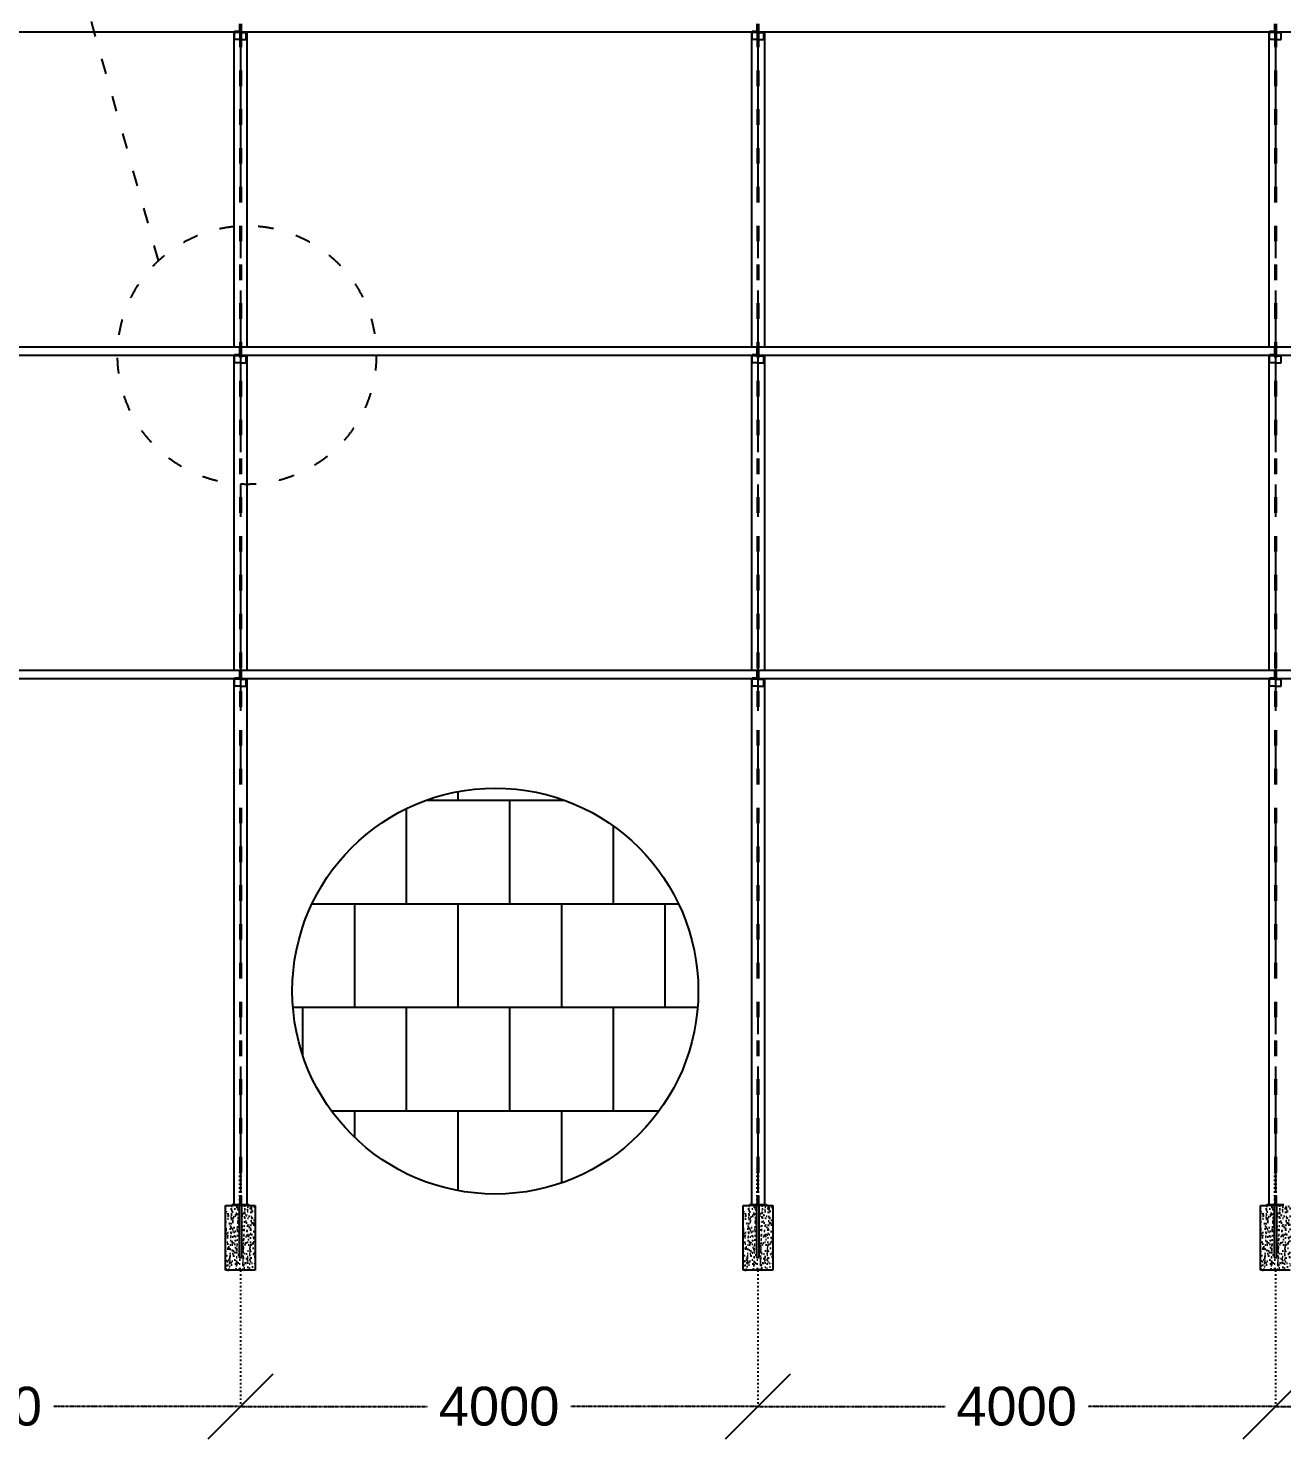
# Model space of a CAD drawing. Header units: inches. Extents: x -15 to 1885144, y -42615 to 866270.
# Drawn here: x 1666394 to 1676084, y 101029 to 111935 of the extents above; entities that cross this region are included whole.
import ezdxf

# ---------------------------------------------------------------- set-up
doc = ezdxf.new("R2010")
doc.units = ezdxf.units.IN
doc.header["$LTSCALE"] = 100
doc.header["$MEASUREMENT"] = 0
for name, pattern in [('CENTER', [2, 1.25, -0.25, 0.25, -0.25]), ('dash line', [30, 12, -18]), ('PHANTOM2', [1.25, 0.625, -0.125, 0.125, -0.125, 0.125, -0.125])]:
    doc.linetypes.add(name, pattern=pattern)
for name, color, linetype in [('axis', 8, 'PHANTOM2'), ('bolt', 1, 'Continuous'), ('dimensions', 10, 'PHANTOM2'), ('layout', 7, 'Continuous'), ('pedestal', 9, 'Continuous'), ('purlins', 4, 'Continuous'), ('sections', 3, 'Continuous'), ('text', 3, 'Continuous')]:
    doc.layers.add(name, color=color, linetype=linetype)
doc.styles.get("Standard").update_dxf_attribs({"font": 'arial.ttf'})
doc.dimstyles.new('Dim_1', dxfattribs={"dimtxt": 300, "dimasz": 500, "dimexe": 0.0625, "dimexo": 0.0625, "dimgap": 100, "dimtad": 0, "dimtih": 1, "dimtoh": 1, "dimdec": 0, "dimzin": 0, "dimdsep": 46, "dimtxsty": 'Standard', "dimblk": 'OBLIQUE', "dimcen": 0.09, "dimclrd": 256, "dimclre": 256, "dimclrt": 256, "dimadec": 0, "dimazin": 0, "dimtm": 1e-09, "dimtfac": 1, "dimtdec": 0, "dimtofl": 0, "dimtmove": 0, "dimatfit": 3, "dimfxl": 1, "dimtfillclr": 256, "dimtolj": 1, "dimtzin": 0, "dimlwe": -1, "dimarcsym": 0})

# ---------------------------------------------------------------- blocks, each defined once
blk = doc.blocks.new('_Oblique')
at = {"color": 0, "linetype": 'ByBlock', "lineweight": -2}
blk.add_line((-0.5, -0.5), (0.5, 0.5), dxfattribs=at)
blk = doc.blocks.new('*D1439')
at = {"layer": 'Defpoints', "color": 0, "ltscale": 0.01, "transparency": 16777216}
for p in [(1664034, 102331), (1668034, 102331), (1668034, 101279)]:
    blk.add_point(p, dxfattribs=at)
at = {"layer": 'dimensions', "linetype": 'dash line', "ltscale": 0.01, "transparency": 16777216}
for p, q in [((1664034, 102331), (1664034, 101279)), ((1668034, 102331), (1668034, 101279))]:
    blk.add_line(p, q, dxfattribs=at)
at = {"layer": 'dimensions', "lineweight": -2, "ltscale": 0.01, "transparency": 16777216}
for p, q in [((1664034, 101279), (1665481, 101279)), ((1668034, 101279), (1666588, 101279))]:
    blk.add_line(p, q, dxfattribs=at)
at = {"layer": 'dimensions', "lineweight": -2, "ltscale": 0.01, "transparency": 16777216, "xscale": 500, "yscale": 500, "zscale": 500, "rotation": 180}
blk.add_blockref('_Oblique', (1664034, 101279), dxfattribs=at)
at = {"layer": 'dimensions', "lineweight": -2, "ltscale": 0.01, "transparency": 16777216, "xscale": 500, "yscale": 500, "zscale": 500}
blk.add_blockref('_Oblique', (1668034, 101279), dxfattribs=at)
at = {"layer": 'dimensions', "ltscale": 0.01, "transparency": 16777216, "insert": (1666034, 101279), "char_height": 300, "attachment_point": 5}
blk.add_mtext('\\A1;4000', dxfattribs=at)
blk = doc.blocks.new('*D1440')
at = {"layer": 'Defpoints', "color": 0, "ltscale": 0.01, "transparency": 16777216}
for p in [(1668034, 102331), (1672034, 102331), (1672034, 101279)]:
    blk.add_point(p, dxfattribs=at)
at = {"layer": 'dimensions', "linetype": 'dash line', "ltscale": 0.01, "transparency": 16777216}
for p, q in [((1668034, 102331), (1668034, 101279)), ((1672034, 102331), (1672034, 101279))]:
    blk.add_line(p, q, dxfattribs=at)
at = {"layer": 'dimensions', "lineweight": -2, "ltscale": 0.01, "transparency": 16777216}
for p, q in [((1668034, 101279), (1669481, 101279)), ((1672034, 101279), (1670588, 101279))]:
    blk.add_line(p, q, dxfattribs=at)
at = {"layer": 'dimensions', "lineweight": -2, "ltscale": 0.01, "transparency": 16777216, "xscale": 500, "yscale": 500, "zscale": 500, "rotation": 180}
blk.add_blockref('_Oblique', (1668034, 101279), dxfattribs=at)
at = {"layer": 'dimensions', "lineweight": -2, "ltscale": 0.01, "transparency": 16777216, "xscale": 500, "yscale": 500, "zscale": 500}
blk.add_blockref('_Oblique', (1672034, 101279), dxfattribs=at)
at = {"layer": 'dimensions', "ltscale": 0.01, "transparency": 16777216, "insert": (1670034, 101279), "char_height": 300, "attachment_point": 5}
blk.add_mtext('\\A1;4000', dxfattribs=at)
blk = doc.blocks.new('*D1441')
at = {"layer": 'Defpoints', "color": 0, "ltscale": 0.01, "transparency": 16777216}
for p in [(1672034, 102331), (1676034, 102331), (1676034, 101279)]:
    blk.add_point(p, dxfattribs=at)
at = {"layer": 'dimensions', "linetype": 'dash line', "ltscale": 0.01, "transparency": 16777216}
for p, q in [((1672034, 102331), (1672034, 101279)), ((1676034, 102331), (1676034, 101279))]:
    blk.add_line(p, q, dxfattribs=at)
at = {"layer": 'dimensions', "lineweight": -2, "ltscale": 0.01, "transparency": 16777216}
for p, q in [((1672034, 101279), (1673481, 101279)), ((1676034, 101279), (1674588, 101279))]:
    blk.add_line(p, q, dxfattribs=at)
at = {"layer": 'dimensions', "lineweight": -2, "ltscale": 0.01, "transparency": 16777216, "xscale": 500, "yscale": 500, "zscale": 500, "rotation": 180}
blk.add_blockref('_Oblique', (1672034, 101279), dxfattribs=at)
at = {"layer": 'dimensions', "lineweight": -2, "ltscale": 0.01, "transparency": 16777216, "xscale": 500, "yscale": 500, "zscale": 500}
blk.add_blockref('_Oblique', (1676034, 101279), dxfattribs=at)
at = {"layer": 'dimensions', "ltscale": 0.01, "transparency": 16777216, "insert": (1674034, 101279), "char_height": 300, "attachment_point": 5}
blk.add_mtext('\\A1;4000', dxfattribs=at)
blk = doc.blocks.new('*D1420')
at = {"layer": 'Defpoints', "color": 0, "ltscale": 0.01, "transparency": 16777216}
for p in [(1676034, 102331), (1680034, 102331), (1680034, 101279)]:
    blk.add_point(p, dxfattribs=at)
at = {"layer": 'dimensions', "linetype": 'dash line', "ltscale": 0.01, "transparency": 16777216}
for p, q in [((1676034, 102331), (1676034, 101279)), ((1680034, 102331), (1680034, 101279))]:
    blk.add_line(p, q, dxfattribs=at)
at = {"layer": 'dimensions', "lineweight": -2, "ltscale": 0.01, "transparency": 16777216}
for p, q in [((1676034, 101279), (1677481, 101279)), ((1680034, 101279), (1678588, 101279))]:
    blk.add_line(p, q, dxfattribs=at)
at = {"layer": 'dimensions', "lineweight": -2, "ltscale": 0.01, "transparency": 16777216, "xscale": 500, "yscale": 500, "zscale": 500, "rotation": 180}
blk.add_blockref('_Oblique', (1676034, 101279), dxfattribs=at)
at = {"layer": 'dimensions', "lineweight": -2, "ltscale": 0.01, "transparency": 16777216, "xscale": 500, "yscale": 500, "zscale": 500}
blk.add_blockref('_Oblique', (1680034, 101279), dxfattribs=at)
at = {"layer": 'dimensions', "ltscale": 0.01, "transparency": 16777216, "insert": (1678034, 101279), "char_height": 300, "attachment_point": 5}
blk.add_mtext('\\A1;4000', dxfattribs=at)

msp = doc.modelspace()

# ---------------------------------------------------------------- hatches: boundary and pattern name
at = {"layer": 'bolt', "ltscale": 0.01}
h = msp.add_hatch(color=256, dxfattribs=at)
h.dxf.hatch_style = 1
h.paths.add_polyline_path([(1668044.295, 102831.287), (1668044.295, 102841.287), (1668024.295, 102841.287), (1668024.295, 102831.287)])
h = msp.add_hatch(color=256, dxfattribs=at)
h.dxf.hatch_style = 1
h.paths.add_polyline_path([(1672044.295, 102831.287), (1672044.295, 102841.287), (1672024.295, 102841.287), (1672024.295, 102831.287)])
h = msp.add_hatch(color=256, dxfattribs=at)
h.dxf.hatch_style = 1
h.paths.add_polyline_path([(1676044.295, 102831.287), (1676044.295, 102841.287), (1676024.295, 102841.287), (1676024.295, 102831.287)])
at = {"layer": 'layout', "ltscale": 0.01}
h = msp.add_hatch(dxfattribs=at)
h.set_pattern_fill('AR-B88', color=256, scale=100)
h.set_pattern_definition([(0, (15716.8, -45235), (0, 800), []), (90, (15716.83, -45235), (-400, 800), [800, -800])])
h.paths.add_polyline_path([(1671573.406, 104490.359, 1), (1668435.282, 104490.359, 1)])
at = {"layer": 'pedestal', "ltscale": 0.01}
h = msp.add_hatch(dxfattribs=at)
h.set_pattern_fill('AR-CONC', color=256, scale=10)
h.set_pattern_definition([(50, (717453.67, 57969.59), (71.7260183, -6.2752135), [7.5, -82.5]), (355, (717453.67, 57969.59), (-13.8751334, 75.2192134), [6, -66]), (100.4514445, (717459.65, 57969.07), (57.8508847, 68.943999), [6.374019, -70.114211]), (46.1842, (717453.67, 57989.59), (106.724133, -16.551928), [11.25, -123.75]), (96.635635, (717462.56, 57988.21), (93.466195, 97.41186), [9.561034, -105.171376]), (351.184164, (717453.67, 57989.59), (93.466195, 97.41186), [9, -99]), (21, (717463.67, 57984.59), (59.6907052, -40.261889), [7.5, -82.5]), (326, (717463.67, 57984.59), (24.331533, 72.5150045), [6, -66]), (71.451445, (717468.644, 57981.236), (84.0222377, 32.2531153), [6.374019, -70.114211]), (37.5, (717453.67, 57969.592), (1.2159855, 33.2893854), [0, -65.2, 0, -67, 0, -66.25]), (7.5, (717453.67, 57969.59), (26.3069537, 39.4411712), [0, -38.2, 0, -63.7, 0, -25.25]), (327.5, (717431.37, 57969.592), (53.3822436, -2.2554872), [0, -25, 0, -78, 0, -103.5]), (317.5, (717421.37, 57969.59), (58.318617, 10.0104982), [0, -32.5, 0, -51.8, 0, -73.5])])
h.paths.add_polyline_path([(1668149.378, 102331.287), (1668149.378, 102831.287), (1668109.378, 102831.287), (1668044.295, 102831.287), (1668044.295, 102431.287), (1668024.295, 102431.287), (1668024.295, 102831.287), (1667959.378, 102831.287), (1667919.378, 102831.287), (1667919.378, 102331.287)])
h = msp.add_hatch(dxfattribs=at)
h.set_pattern_fill('AR-CONC', color=256, scale=10)
h.set_pattern_definition([(50, (721453.67, 57969.59), (71.7260183, -6.2752135), [7.5, -82.5]), (355, (721453.67, 57969.59), (-13.8751334, 75.2192134), [6, -66]), (100.4514445, (721459.65, 57969.07), (57.8508847, 68.943999), [6.374019, -70.114211]), (46.1842, (721453.67, 57989.59), (106.724133, -16.551928), [11.25, -123.75]), (96.635635, (721462.56, 57988.21), (93.466195, 97.41186), [9.561034, -105.171376]), (351.184164, (721453.67, 57989.59), (93.466195, 97.41186), [9, -99]), (21, (721463.67, 57984.59), (59.6907052, -40.261889), [7.5, -82.5]), (326, (721463.67, 57984.59), (24.331533, 72.5150045), [6, -66]), (71.451445, (721468.644, 57981.236), (84.0222377, 32.2531153), [6.374019, -70.114211]), (37.5, (721453.67, 57969.592), (1.2159855, 33.2893854), [0, -65.2, 0, -67, 0, -66.25]), (7.5, (721453.67, 57969.59), (26.3069537, 39.4411712), [0, -38.2, 0, -63.7, 0, -25.25]), (327.5, (721431.37, 57969.592), (53.3822436, -2.2554872), [0, -25, 0, -78, 0, -103.5]), (317.5, (721421.37, 57969.59), (58.318617, 10.0104982), [0, -32.5, 0, -51.8, 0, -73.5])])
h.paths.add_polyline_path([(1672149.378, 102331.287), (1672149.378, 102831.287), (1672109.378, 102831.287), (1672044.295, 102831.287), (1672044.295, 102431.287), (1672024.295, 102431.287), (1672024.295, 102831.287), (1671959.378, 102831.287), (1671919.378, 102831.287), (1671919.378, 102331.287)])
h = msp.add_hatch(dxfattribs=at)
h.set_pattern_fill('AR-CONC', color=256, scale=10)
h.set_pattern_definition([(50, (725453.67, 57969.59), (71.7260183, -6.2752135), [7.5, -82.5]), (355, (725453.67, 57969.59), (-13.8751334, 75.2192134), [6, -66]), (100.4514445, (725459.65, 57969.07), (57.8508847, 68.943999), [6.374019, -70.114211]), (46.1842, (725453.67, 57989.59), (106.724133, -16.551928), [11.25, -123.75]), (96.635635, (725462.56, 57988.21), (93.466195, 97.41186), [9.561034, -105.171376]), (351.184164, (725453.67, 57989.59), (93.466195, 97.41186), [9, -99]), (21, (725463.67, 57984.59), (59.6907052, -40.261889), [7.5, -82.5]), (326, (725463.67, 57984.59), (24.331533, 72.5150045), [6, -66]), (71.451445, (725468.644, 57981.236), (84.0222377, 32.2531153), [6.374019, -70.114211]), (37.5, (725453.67, 57969.592), (1.2159855, 33.2893854), [0, -65.2, 0, -67, 0, -66.25]), (7.5, (725453.67, 57969.59), (26.3069537, 39.4411712), [0, -38.2, 0, -63.7, 0, -25.25]), (327.5, (725431.37, 57969.592), (53.3822436, -2.2554872), [0, -25, 0, -78, 0, -103.5]), (317.5, (725421.37, 57969.59), (58.318617, 10.0104982), [0, -32.5, 0, -51.8, 0, -73.5])])
h.paths.add_polyline_path([(1676149.378, 102331.287), (1676149.378, 102831.287), (1676109.378, 102831.287), (1676044.295, 102831.287), (1676044.295, 102431.287), (1676024.295, 102431.287), (1676024.295, 102831.287), (1675959.378, 102831.287), (1675919.378, 102831.287), (1675919.378, 102331.287)])
at = {"layer": 'purlins', "ltscale": 0.01}
h = msp.add_hatch(color=256, dxfattribs=at)
h.dxf.hatch_style = 1
h.paths.add_polyline_path([(1668004.371, 111902.448), (1668004.371, 111908.448), (1668014.371, 111908.448), (1668014.371, 111902.448)])
h = msp.add_hatch(color=256, dxfattribs=at)
h.dxf.hatch_style = 1
h.paths.add_polyline_path([(1668064.378, 111902.082), (1668064.378, 111908.082), (1668054.378, 111908.082), (1668054.378, 111902.082)])
h = msp.add_hatch(color=256, dxfattribs=at)
h.dxf.hatch_style = 1
h.paths.add_polyline_path([(1672004.371, 111902.448), (1672004.371, 111908.448), (1672014.371, 111908.448), (1672014.371, 111902.448)])
h = msp.add_hatch(color=256, dxfattribs=at)
h.dxf.hatch_style = 1
h.paths.add_polyline_path([(1672064.378, 111902.082), (1672064.378, 111908.082), (1672054.378, 111908.082), (1672054.378, 111902.082)])
h = msp.add_hatch(color=256, dxfattribs=at)
h.dxf.hatch_style = 1
h.paths.add_polyline_path([(1676004.371, 111902.448), (1676004.371, 111908.448), (1676014.371, 111908.448), (1676014.371, 111902.448)])
h = msp.add_hatch(color=256, dxfattribs=at)
h.dxf.hatch_style = 1
h.paths.add_polyline_path([(1676064.378, 111902.082), (1676064.378, 111908.082), (1676054.378, 111908.082), (1676054.378, 111902.082)])
h = msp.add_hatch(color=256, dxfattribs=at)
h.dxf.hatch_style = 1
h.paths.add_polyline_path([(1668004.371, 109402.448), (1668004.371, 109408.448), (1668014.371, 109408.448), (1668014.371, 109402.448)])
h = msp.add_hatch(color=256, dxfattribs=at)
h.dxf.hatch_style = 1
h.paths.add_polyline_path([(1668064.378, 109402.082), (1668064.378, 109408.082), (1668054.378, 109408.082), (1668054.378, 109402.082)])
h = msp.add_hatch(color=256, dxfattribs=at)
h.dxf.hatch_style = 1
h.paths.add_polyline_path([(1672004.371, 109402.448), (1672004.371, 109408.448), (1672014.371, 109408.448), (1672014.371, 109402.448)])
h = msp.add_hatch(color=256, dxfattribs=at)
h.dxf.hatch_style = 1
h.paths.add_polyline_path([(1672064.378, 109402.082), (1672064.378, 109408.082), (1672054.378, 109408.082), (1672054.378, 109402.082)])
h = msp.add_hatch(color=256, dxfattribs=at)
h.dxf.hatch_style = 1
h.paths.add_polyline_path([(1676004.371, 109402.448), (1676004.371, 109408.448), (1676014.371, 109408.448), (1676014.371, 109402.448)])
h = msp.add_hatch(color=256, dxfattribs=at)
h.dxf.hatch_style = 1
h.paths.add_polyline_path([(1676064.378, 109402.082), (1676064.378, 109408.082), (1676054.378, 109408.082), (1676054.378, 109402.082)])
h = msp.add_hatch(color=256, dxfattribs=at)
h.dxf.hatch_style = 1
h.paths.add_polyline_path([(1668004.371, 106902.448), (1668004.371, 106908.448), (1668014.371, 106908.448), (1668014.371, 106902.448)])
h = msp.add_hatch(color=256, dxfattribs=at)
h.dxf.hatch_style = 1
h.paths.add_polyline_path([(1668064.378, 106902.082), (1668064.378, 106908.082), (1668054.378, 106908.082), (1668054.378, 106902.082)])
h = msp.add_hatch(color=256, dxfattribs=at)
h.dxf.hatch_style = 1
h.paths.add_polyline_path([(1672004.371, 106902.448), (1672004.371, 106908.448), (1672014.371, 106908.448), (1672014.371, 106902.448)])
h = msp.add_hatch(color=256, dxfattribs=at)
h.dxf.hatch_style = 1
h.paths.add_polyline_path([(1672064.378, 106902.082), (1672064.378, 106908.082), (1672054.378, 106908.082), (1672054.378, 106902.082)])
h = msp.add_hatch(color=256, dxfattribs=at)
h.dxf.hatch_style = 1
h.paths.add_polyline_path([(1676004.371, 106902.448), (1676004.371, 106908.448), (1676014.371, 106908.448), (1676014.371, 106902.448)])
h = msp.add_hatch(color=256, dxfattribs=at)
h.dxf.hatch_style = 1
h.paths.add_polyline_path([(1676064.378, 106902.082), (1676064.378, 106908.082), (1676054.378, 106908.082), (1676054.378, 106902.082)])

# ---------------------------------------------------------------- linework, layer by layer
at = {"layer": 'axis', "linetype": 'CENTER', "ltscale": 10}
for p, q in [((1668034.378, 111908.082), (1668034.378, 102931.287)), ((1668034.378, 111908.082), (1668034.378, 102931.287)), ((1668034.378, 111908.082), (1668034.378, 102931.287)), ((1672034.378, 111908.082), (1672034.378, 102931.287)), ((1672034.378, 111908.082), (1672034.378, 102931.287)), ((1672034.378, 111908.082), (1672034.378, 102931.287)), ((1672034.378, 111908.082), (1672034.378, 102931.287)), ((1676034.378, 111908.082), (1676034.378, 102931.287)), ((1676034.378, 111908.082), (1676034.378, 102931.287)), ((1676034.378, 111908.082), (1676034.378, 102931.287)), ((1676034.378, 111908.082), (1676034.378, 102931.287)), ((1676034.378, 111908.082), (1676034.378, 102931.287))]:
    msp.add_line(p, q, dxfattribs=at)
at = {"layer": 'bolt', "ltscale": 0.01}
for p, q in [((1668024.295, 102841.287), (1668024.295, 102831.287)), ((1668024.295, 102831.287), (1668024.295, 102431.287)), ((1668044.295, 102841.287), (1668044.295, 102831.287)), ((1668044.295, 102431.287), (1668044.295, 102831.287)), ((1672024.295, 102841.287), (1672024.295, 102831.287)), ((1672024.295, 102831.287), (1672024.295, 102431.287)), ((1672044.295, 102841.287), (1672044.295, 102831.287)), ((1672044.295, 102431.287), (1672044.295, 102831.287)), ((1676024.295, 102841.287), (1676024.295, 102831.287)), ((1676024.295, 102831.287), (1676024.295, 102431.287)), ((1676044.295, 102841.287), (1676044.295, 102831.287)), ((1676044.295, 102431.287), (1676044.295, 102831.287)), ((1668024.295, 102431.287), (1668044.295, 102431.287)), ((1672024.295, 102431.287), (1672044.295, 102431.287)), ((1676024.295, 102431.287), (1676044.295, 102431.287))]:
    msp.add_line(p, q, dxfattribs=at)
at = {"layer": 'layout', "ltscale": 0.01}
for p, q in [((1667984.378, 111908.082), (1667984.378, 109468.082)), ((1668084.378, 111908.082), (1668084.378, 109468.082)), ((1671984.378, 111908.082), (1671984.378, 109468.082)), ((1672084.378, 111908.082), (1672084.378, 109468.082)), ((1675984.378, 111908.082), (1675984.378, 109468.082)), ((1667984.378, 109408.082), (1667984.378, 106968.082)), ((1668084.378, 109408.082), (1668084.378, 106968.082)), ((1671984.378, 109408.082), (1671984.378, 106968.082)), ((1672084.378, 109408.082), (1672084.378, 106968.082)), ((1675984.378, 109408.082), (1675984.378, 106968.082)), ((1667984.378, 106908.082), (1667984.378, 102831.287)), ((1668084.378, 106908.082), (1668084.378, 102831.287)), ((1671984.378, 106908.082), (1671984.378, 102831.287)), ((1672084.378, 106908.082), (1672084.378, 102831.287)), ((1675984.378, 106908.082), (1675984.378, 102831.287))]:
    msp.add_line(p, q, dxfattribs=at)
at = {"layer": 'layout', "linetype": 'dash line', "ltscale": 0.1}
for p, q in [((1668029.378, 111908.082), (1668029.378, 102831.287)), ((1668039.378, 111908.082), (1668039.378, 102831.287)), ((1672029.378, 111908.082), (1672029.378, 102831.287)), ((1672039.378, 111908.082), (1672039.378, 102831.287)), ((1676029.378, 111908.082), (1676029.378, 102831.287)), ((1676039.378, 111908.082), (1676039.378, 102831.287))]:
    msp.add_line(p, q, dxfattribs=at)
at = {"layer": 'layout', "ltscale": 0.01}
msp.add_circle((1670004.344, 104490.359), 1569.062, dxfattribs=at)
at = {"layer": 'pedestal', "ltscale": 0.01}
for p, q in [((1667919.378, 102331.287), (1667919.378, 102831.287)), ((1667919.378, 102831.287), (1667969.378, 102831.287)), ((1668099.378, 102831.287), (1668149.378, 102831.287)), ((1668149.378, 102831.287), (1668149.378, 102331.287)), ((1671919.378, 102331.287), (1671919.378, 102831.287)), ((1671919.378, 102831.287), (1671969.378, 102831.287)), ((1672099.378, 102831.287), (1672149.378, 102831.287)), ((1672149.378, 102831.287), (1672149.378, 102331.287)), ((1675919.378, 102331.287), (1675919.378, 102831.287)), ((1675919.378, 102831.287), (1675969.378, 102831.287)), ((1668149.378, 102331.287), (1667919.378, 102331.287)), ((1672149.378, 102331.287), (1671919.378, 102331.287)), ((1676149.378, 102331.287), (1675919.378, 102331.287))]:
    msp.add_line(p, q, dxfattribs=at)
at = {"layer": 'purlins', "ltscale": 0.01}
for p, q in [((1664034.378, 111908.082), (1668034.378, 111908.082)), ((1667989.371, 111902.448), (1667989.371, 111908.448)), ((1668029.371, 111908.448), (1667989.371, 111908.448)), ((1668034.378, 111902.448), (1667989.371, 111902.448)), ((1667989.371, 111848.448), (1667989.371, 111902.448)), ((1668004.371, 111908.448), (1668004.371, 111902.448)), ((1668014.371, 111908.448), (1668014.371, 111902.448)), ((1668029.371, 111908.448), (1668029.371, 111968.448)), ((1668034.378, 111908.082), (1672034.378, 111908.082)), ((1668034.378, 111902.082), (1668079.378, 111902.082)), ((1668039.378, 111968.082), (1668039.378, 111908.082)), ((1668039.378, 111908.082), (1668079.378, 111908.082)), ((1668054.378, 111908.082), (1668054.378, 111902.082)), ((1668064.378, 111908.082), (1668064.378, 111902.082)), ((1668079.378, 111902.082), (1668079.378, 111908.082)), ((1668079.378, 111848.082), (1668079.378, 111902.082)), ((1671989.371, 111902.448), (1671989.371, 111908.448)), ((1672029.371, 111908.448), (1671989.371, 111908.448)), ((1672034.378, 111902.448), (1671989.371, 111902.448)), ((1671989.371, 111848.448), (1671989.371, 111902.448)), ((1672004.371, 111908.448), (1672004.371, 111902.448)), ((1672014.371, 111908.448), (1672014.371, 111902.448)), ((1672029.371, 111908.448), (1672029.371, 111968.448)), ((1672034.378, 111908.082), (1676034.378, 111908.082)), ((1672034.378, 111902.082), (1672079.378, 111902.082)), ((1672039.378, 111968.082), (1672039.378, 111908.082)), ((1672039.378, 111908.082), (1672079.378, 111908.082)), ((1672054.378, 111908.082), (1672054.378, 111902.082)), ((1672064.378, 111908.082), (1672064.378, 111902.082)), ((1672079.378, 111902.082), (1672079.378, 111908.082)), ((1672079.378, 111848.082), (1672079.378, 111902.082)), ((1675989.371, 111902.448), (1675989.371, 111908.448)), ((1676029.371, 111908.448), (1675989.371, 111908.448)), ((1676034.378, 111902.448), (1675989.371, 111902.448)), ((1675989.371, 111848.448), (1675989.371, 111902.448)), ((1676004.371, 111908.448), (1676004.371, 111902.448)), ((1676014.371, 111908.448), (1676014.371, 111902.448)), ((1676029.371, 111908.448), (1676029.371, 111968.448)), ((1676034.378, 111908.082), (1680034.378, 111908.082)), ((1676034.378, 111902.082), (1676079.378, 111902.082)), ((1676039.378, 111968.082), (1676039.378, 111908.082)), ((1676039.378, 111908.082), (1676079.378, 111908.082)), ((1676054.378, 111908.082), (1676054.378, 111902.082)), ((1676064.378, 111908.082), (1676064.378, 111902.082)), ((1676079.378, 111902.082), (1676079.378, 111908.082)), ((1676079.378, 111848.082), (1676079.378, 111902.082)), ((1668034.371, 111848.448), (1667989.371, 111848.448)), ((1668034.378, 111848.082), (1668079.378, 111848.082)), ((1672034.371, 111848.448), (1671989.371, 111848.448)), ((1672034.378, 111848.082), (1672079.378, 111848.082)), ((1676034.371, 111848.448), (1675989.371, 111848.448)), ((1676034.378, 111848.082), (1676079.378, 111848.082)), ((1664034.378, 109408.082), (1668034.378, 109408.082)), ((1668029.371, 109468.082), (1664039.378, 109468.082)), ((1667989.371, 109402.448), (1667989.371, 109408.448)), ((1668029.371, 109408.448), (1667989.371, 109408.448)), ((1668034.378, 109402.448), (1667989.371, 109402.448)), ((1667989.371, 109348.448), (1667989.371, 109402.448)), ((1668004.371, 109408.448), (1668004.371, 109402.448)), ((1668014.371, 109408.448), (1668014.371, 109402.448)), ((1668029.371, 109408.448), (1668029.371, 109468.448)), ((1668034.378, 109408.082), (1672034.378, 109408.082)), ((1668034.378, 109402.082), (1668079.378, 109402.082)), ((1672029.371, 109468.082), (1668039.378, 109468.082)), ((1668039.378, 109468.082), (1668039.378, 109408.082)), ((1668039.378, 109408.082), (1668079.378, 109408.082)), ((1668054.378, 109408.082), (1668054.378, 109402.082)), ((1668064.378, 109408.082), (1668064.378, 109402.082)), ((1668079.378, 109402.082), (1668079.378, 109408.082)), ((1668079.378, 109348.082), (1668079.378, 109402.082)), ((1671989.371, 109402.448), (1671989.371, 109408.448)), ((1672029.371, 109408.448), (1671989.371, 109408.448)), ((1672034.378, 109402.448), (1671989.371, 109402.448)), ((1671989.371, 109348.448), (1671989.371, 109402.448)), ((1672004.371, 109408.448), (1672004.371, 109402.448)), ((1672014.371, 109408.448), (1672014.371, 109402.448)), ((1672029.371, 109408.448), (1672029.371, 109468.448)), ((1672034.378, 109408.082), (1676034.378, 109408.082)), ((1672034.378, 109402.082), (1672079.378, 109402.082)), ((1676029.371, 109468.082), (1672039.378, 109468.082)), ((1672039.378, 109468.082), (1672039.378, 109408.082)), ((1672039.378, 109408.082), (1672079.378, 109408.082)), ((1672054.378, 109408.082), (1672054.378, 109402.082)), ((1672064.378, 109408.082), (1672064.378, 109402.082)), ((1672079.378, 109402.082), (1672079.378, 109408.082)), ((1672079.378, 109348.082), (1672079.378, 109402.082)), ((1675989.371, 109402.448), (1675989.371, 109408.448)), ((1676029.371, 109408.448), (1675989.371, 109408.448)), ((1676034.378, 109402.448), (1675989.371, 109402.448)), ((1675989.371, 109348.448), (1675989.371, 109402.448)), ((1676004.371, 109408.448), (1676004.371, 109402.448)), ((1676014.371, 109408.448), (1676014.371, 109402.448)), ((1676029.371, 109408.448), (1676029.371, 109468.448)), ((1676034.378, 109408.082), (1680034.378, 109408.082)), ((1676034.378, 109402.082), (1676079.378, 109402.082)), ((1680029.371, 109468.082), (1676039.378, 109468.082)), ((1676039.378, 109468.082), (1676039.378, 109408.082)), ((1676039.378, 109408.082), (1676079.378, 109408.082)), ((1676054.378, 109408.082), (1676054.378, 109402.082)), ((1676064.378, 109408.082), (1676064.378, 109402.082)), ((1676079.378, 109402.082), (1676079.378, 109408.082)), ((1676079.378, 109348.082), (1676079.378, 109402.082)), ((1668034.371, 109348.448), (1667989.371, 109348.448)), ((1668034.378, 109348.082), (1668079.378, 109348.082)), ((1672034.371, 109348.448), (1671989.371, 109348.448)), ((1672034.378, 109348.082), (1672079.378, 109348.082)), ((1676034.371, 109348.448), (1675989.371, 109348.448)), ((1676034.378, 109348.082), (1676079.378, 109348.082)), ((1664034.378, 106908.082), (1668034.378, 106908.082)), ((1668029.371, 106968.082), (1664039.378, 106968.082)), ((1667989.371, 106902.448), (1667989.371, 106908.448)), ((1668029.371, 106908.448), (1667989.371, 106908.448)), ((1668034.378, 106902.448), (1667989.371, 106902.448)), ((1667989.371, 106848.448), (1667989.371, 106902.448)), ((1668004.371, 106908.448), (1668004.371, 106902.448)), ((1668014.371, 106908.448), (1668014.371, 106902.448)), ((1668029.371, 106908.448), (1668029.371, 106968.448)), ((1668034.378, 106908.082), (1672034.378, 106908.082)), ((1668034.378, 106902.082), (1668079.378, 106902.082)), ((1672029.371, 106968.082), (1668039.378, 106968.082)), ((1668039.378, 106968.082), (1668039.378, 106908.082)), ((1668039.378, 106908.082), (1668079.378, 106908.082)), ((1668054.378, 106908.082), (1668054.378, 106902.082)), ((1668064.378, 106908.082), (1668064.378, 106902.082)), ((1668079.378, 106902.082), (1668079.378, 106908.082)), ((1668079.378, 106848.082), (1668079.378, 106902.082)), ((1671989.371, 106902.448), (1671989.371, 106908.448)), ((1672029.371, 106908.448), (1671989.371, 106908.448)), ((1672034.378, 106902.448), (1671989.371, 106902.448)), ((1671989.371, 106848.448), (1671989.371, 106902.448)), ((1672004.371, 106908.448), (1672004.371, 106902.448)), ((1672014.371, 106908.448), (1672014.371, 106902.448)), ((1672029.371, 106908.448), (1672029.371, 106968.448)), ((1672034.378, 106908.082), (1676034.378, 106908.082)), ((1672034.378, 106902.082), (1672079.378, 106902.082)), ((1676029.371, 106968.082), (1672039.378, 106968.082)), ((1672039.378, 106968.082), (1672039.378, 106908.082)), ((1672039.378, 106908.082), (1672079.378, 106908.082)), ((1672054.378, 106908.082), (1672054.378, 106902.082)), ((1672064.378, 106908.082), (1672064.378, 106902.082)), ((1672079.378, 106902.082), (1672079.378, 106908.082)), ((1672079.378, 106848.082), (1672079.378, 106902.082)), ((1675989.371, 106902.448), (1675989.371, 106908.448)), ((1676029.371, 106908.448), (1675989.371, 106908.448)), ((1676034.378, 106902.448), (1675989.371, 106902.448)), ((1675989.371, 106848.448), (1675989.371, 106902.448)), ((1676004.371, 106908.448), (1676004.371, 106902.448)), ((1676014.371, 106908.448), (1676014.371, 106902.448)), ((1676029.371, 106908.448), (1676029.371, 106968.448)), ((1676034.378, 106908.082), (1680034.378, 106908.082)), ((1676034.378, 106902.082), (1676079.378, 106902.082)), ((1680029.371, 106968.082), (1676039.378, 106968.082)), ((1676039.378, 106968.082), (1676039.378, 106908.082)), ((1676039.378, 106908.082), (1676079.378, 106908.082)), ((1676054.378, 106908.082), (1676054.378, 106902.082)), ((1676064.378, 106908.082), (1676064.378, 106902.082)), ((1676079.378, 106902.082), (1676079.378, 106908.082)), ((1676079.378, 106848.082), (1676079.378, 106902.082)), ((1668034.371, 106848.448), (1667989.371, 106848.448)), ((1668034.378, 106848.082), (1668079.378, 106848.082)), ((1672034.371, 106848.448), (1671989.371, 106848.448)), ((1672034.378, 106848.082), (1672079.378, 106848.082)), ((1676034.371, 106848.448), (1675989.371, 106848.448)), ((1676034.378, 106848.082), (1676079.378, 106848.082))]:
    msp.add_line(p, q, dxfattribs=at)
at = {"layer": 'sections', "ltscale": 0.01}
for p, q in [((1667984.378, 103086.082), (1667984.378, 102841.287)), ((1668084.378, 103086.082), (1668084.378, 102841.287)), ((1671984.378, 103086.082), (1671984.378, 102841.287)), ((1672084.378, 103086.082), (1672084.378, 102841.287)), ((1675984.378, 103086.082), (1675984.378, 102841.287)), ((1667969.378, 102841.287), (1668099.378, 102841.287)), ((1667969.378, 102831.287), (1667969.378, 102841.287)), ((1668099.378, 102831.287), (1667969.378, 102831.287)), ((1668099.378, 102841.287), (1668099.378, 102831.287)), ((1671969.378, 102841.287), (1672099.378, 102841.287)), ((1671969.378, 102831.287), (1671969.378, 102841.287)), ((1672099.378, 102831.287), (1671969.378, 102831.287)), ((1672099.378, 102841.287), (1672099.378, 102831.287)), ((1675969.378, 102841.287), (1676099.378, 102841.287)), ((1675969.378, 102831.287), (1675969.378, 102841.287)), ((1676099.378, 102831.287), (1675969.378, 102831.287))]:
    msp.add_line(p, q, dxfattribs=at)
at = {"layer": 'sections', "linetype": 'dash line', "ltscale": 0.01}
for p, q in [((1668029.295, 102841.287), (1668029.295, 103086.082)), ((1668039.295, 102841.287), (1668039.295, 103086.082)), ((1672029.295, 102841.287), (1672029.295, 103086.082)), ((1672039.295, 102841.287), (1672039.295, 103086.082)), ((1676029.295, 102841.287), (1676029.295, 103086.082)), ((1676039.295, 102841.287), (1676039.295, 103086.082))]:
    msp.add_line(p, q, dxfattribs=at)
at = {"layer": 'text', "linetype": 'dash line', "ltscale": 0.1}
msp.add_line((1667401.066, 110138.209), (1666570.519, 113094.924), dxfattribs=at)
msp.add_circle((1668084.378, 109408.082), 1000, dxfattribs=at)

# ---------------------------------------------------------------- dimensions: what is measured, and where the dimension line sits
at = {"layer": 'dimensions', "ltscale": 0.01}
for base, p1, p2, picture, middle in [((1668034.378, 101278.757), (1664034.378, 102331.287), (1668034.378, 102331.287), '*D1439', (1666034.378, 101278.757)), ((1672034.378, 101278.757), (1668034.378, 102331.287), (1672034.378, 102331.287), '*D1440', (1670034.378, 101278.757)), ((1676034.378, 101278.757), (1672034.378, 102331.287), (1676034.378, 102331.287), '*D1441', (1674034.378, 101278.757)), ((1680034.378, 101278.757), (1676034.378, 102331.287), (1680034.378, 102331.287), '*D1420', (1678034.378, 101278.757))]:
    dim = msp.add_linear_dim(base=base, p1=p1, p2=p2, dimstyle='Dim_1', override={"dimtmove": 1}, dxfattribs=at)
    dim.commit()
    dim.dimension.update_dxf_attribs({"geometry": picture, "text_midpoint": middle})

doc.saveas('drawing.dxf')
